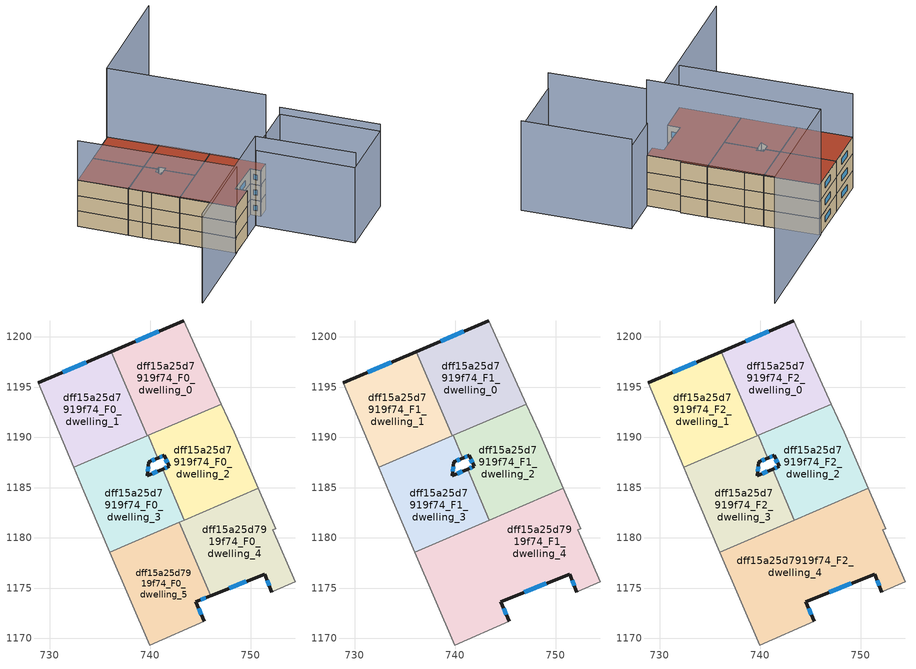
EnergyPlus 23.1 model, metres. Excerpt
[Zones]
dff15a25d7919f74_F0_dwelling_0
 floor ground (EU_floor_Construction): 743.33,1201.59 747.07,1193.3 739.7,1190.14 736.11,1198.51 z0
 wall outside (EU_wall_Construction): 743.33,1201.59 736.11,1198.51 z0:3
 wall to dff15a25d7919f74_F0_dwelling_1 (EU_wall_Construction): 736.11,1198.51 739.7,1190.14 z0:3
 wall adiabatic (EU_wall_Construction): 747.07,1193.3 743.33,1201.59 z0:3
 wall to dff15a25d7919f74_F0_dwelling_2 (EU_wall_Construction): 739.8,1190.18 747.07,1193.3 z0:3
 wall to dff15a25d7919f74_F0_dwelling_3 (EU_wall_Construction): 739.7,1190.14 739.8,1190.18 z0:3
 window (EU_Window_Construction): 740.88,1200.54 738.57,1199.56 z1.02:1.98
dff15a25d7919f74_F0_dwelling_1
 floor ground (EU_floor_Construction): 736.11,1198.51 739.7,1190.14 732.4,1187 728.85,1195.41 z0
 wall outside (EU_wall_Construction): 736.11,1198.51 728.85,1195.41 z0:3
 wall adiabatic (EU_wall_Construction): 728.85,1195.41 732.4,1187 z0:3
 wall to dff15a25d7919f74_F0_dwelling_3 (EU_wall_Construction): 732.4,1187 739.7,1190.14 z0:3
 window (EU_Window_Construction): 733.64,1197.46 731.32,1196.47 z1.02:1.98
dff15a25d7919f74_F0_dwelling_2
 floor ground (EU_floor_Construction): 747.07,1193.3 748.35,1190.49 750.77,1184.92 743.41,1181.76 741.24,1186.83 741.88,1187.1 741.4,1188.21 740.76,1187.94 739.8,1190.18 z0
 wall outside (EU_wall_Construction): 740.76,1187.94 741.4,1188.21 741.88,1187.1 741.24,1186.83 z0:3
 wall to dff15a25d7919f74_F0_dwelling_3 (EU_wall_Construction): 741.24,1186.83 743.41,1181.76 / 739.8,1190.18 740.76,1187.94 z0:3
 wall adiabatic (EU_wall_Construction): 750.77,1184.92 748.35,1190.49 747.07,1193.3 z0:3
 wall to dff15a25d7919f74_F0_dwelling_4 (EU_wall_Construction): 743.41,1181.76 750.77,1184.92 z0:3
 window (EU_Window_Construction): 741.66,1187.01 741.46,1186.92 / 741.56,1187.83 741.72,1187.48 / 740.98,1188.03 741.18,1188.12 z1.02:1.98
dff15a25d7919f74_F0_dwelling_3
 floor ground (EU_floor_Construction): 740.76,1187.94 739.87,1187.56 739.7,1186.16 741.24,1186.83 743.41,1181.76 736.01,1178.58 734.01,1183.24 733.41,1184.63 732.4,1187 739.8,1190.18 z0
 wall outside (EU_wall_Construction): 741.24,1186.83 739.7,1186.16 739.87,1187.56 740.76,1187.94 z0:3
 wall adiabatic (EU_wall_Construction): 732.4,1187 733.41,1184.63 734.01,1183.24 736.01,1178.58 z0:3
 wall to dff15a25d7919f74_F0_dwelling_5 (EU_wall_Construction): 736.01,1178.58 742.92,1181.55 z0:3
 wall to dff15a25d7919f74_F0_dwelling_4 (EU_wall_Construction): 742.92,1181.55 743.41,1181.76 z0:3
 window (EU_Window_Construction): 740.18,1187.69 740.46,1187.81 / 739.76,1186.64 739.81,1187.08 / 740.72,1186.6 740.22,1186.39 z1.02:1.98
dff15a25d7919f74_F0_dwelling_4
 floor ground (EU_floor_Construction): 750.77,1184.92 752.51,1180.92 752.19,1180.78 754.41,1175.61 752.26,1174.67 752.11,1174.61 751.39,1176.4 746.05,1174.25 742.92,1181.55 z0
 wall outside (EU_wall_Construction): 746.05,1174.25 751.39,1176.4 752.11,1174.61 z0:3
 wall adiabatic (EU_wall_Construction): 752.11,1174.61 752.26,1174.67 754.41,1175.61 752.19,1180.78 752.51,1180.92 750.77,1184.92 z0:3
 wall to dff15a25d7919f74_F0_dwelling_5 (EU_wall_Construction): 742.92,1181.55 746.05,1174.25 z0:3
 window (EU_Window_Construction): 751.63,1175.79 751.86,1175.22 / 747.87,1174.98 749.57,1175.67 z1.02:1.98
dff15a25d7919f74_F0_dwelling_5
 floor ground (EU_floor_Construction): 742.92,1181.55 746.05,1174.25 744.54,1173.65 745.39,1171.68 739.98,1169.32 736.01,1178.58 z0
 wall outside (EU_wall_Construction): 745.39,1171.68 744.54,1173.65 746.05,1174.25 z0:3
 wall adiabatic (EU_wall_Construction): 736.01,1178.58 739.98,1169.32 745.39,1171.68 z0:3
 window (EU_Window_Construction): 745.1,1172.35 744.83,1172.98 / 745.06,1173.86 745.54,1174.05 z1.02:1.98
dff15a25d7919f74_F1_dwelling_0
 floor to dff15a25d7919f74_F0_dwelling_0 (EU_floor_Construction): 743.33,1201.59 747.07,1193.3 739.7,1190.14 736.11,1198.51 z3
 wall outside (EU_wall_Construction): 743.33,1201.59 736.11,1198.51 z3:6
 wall to dff15a25d7919f74_F1_dwelling_1 (EU_wall_Construction): 736.11,1198.51 739.7,1190.14 z3:6
 wall adiabatic (EU_wall_Construction): 747.07,1193.3 743.33,1201.59 z3:6
 wall to dff15a25d7919f74_F1_dwelling_2 (EU_wall_Construction): 739.8,1190.18 747.07,1193.3 z3:6
 wall to dff15a25d7919f74_F1_dwelling_3 (EU_wall_Construction): 739.7,1190.14 739.8,1190.18 z3:6
 window (EU_Window_Construction): 740.88,1200.54 738.57,1199.56 z4.02:4.98
dff15a25d7919f74_F1_dwelling_1
 floor to dff15a25d7919f74_F0_dwelling_1 (EU_floor_Construction): 736.11,1198.51 739.7,1190.14 732.4,1187 728.85,1195.41 z3
 wall outside (EU_wall_Construction): 736.11,1198.51 728.85,1195.41 z3:6
 wall adiabatic (EU_wall_Construction): 728.85,1195.41 732.4,1187 z3:6
 wall to dff15a25d7919f74_F1_dwelling_3 (EU_wall_Construction): 732.4,1187 739.7,1190.14 z3:6
 window (EU_Window_Construction): 733.64,1197.46 731.32,1196.47 z4.02:4.98
dff15a25d7919f74_F1_dwelling_2
 floor to dff15a25d7919f74_F0_dwelling_2 (EU_floor_Construction): 747.07,1193.3 748.35,1190.49 750.77,1184.92 743.41,1181.76 741.24,1186.83 741.88,1187.1 741.4,1188.21 740.76,1187.94 739.8,1190.18 z3
 wall outside (EU_wall_Construction): 740.76,1187.94 741.4,1188.21 741.88,1187.1 741.24,1186.83 z3:6
 wall to dff15a25d7919f74_F1_dwelling_3 (EU_wall_Construction): 741.24,1186.83 743.41,1181.76 / 739.8,1190.18 740.76,1187.94 z3:6
 wall adiabatic (EU_wall_Construction): 750.77,1184.92 748.35,1190.49 747.07,1193.3 z3:6
 wall to dff15a25d7919f74_F1_dwelling_4 (EU_wall_Construction): 743.41,1181.76 750.77,1184.92 z3:6
 window (EU_Window_Construction): 741.66,1187.01 741.46,1186.92 / 741.56,1187.83 741.72,1187.48 / 740.98,1188.03 741.18,1188.12 z4.02:4.98
dff15a25d7919f74_F1_dwelling_3
 floor to dff15a25d7919f74_F0_dwelling_3 (EU_floor_Construction): 740.76,1187.94 739.87,1187.56 739.7,1186.16 741.24,1186.83 743.41,1181.76 736.01,1178.58 734.01,1183.24 733.41,1184.63 732.4,1187 739.8,1190.18 z3
 wall outside (EU_wall_Construction): 741.24,1186.83 739.7,1186.16 739.87,1187.56 740.76,1187.94 z3:6
 wall adiabatic (EU_wall_Construction): 732.4,1187 733.41,1184.63 734.01,1183.24 736.01,1178.58 z3:6
 wall to dff15a25d7919f74_F1_dwelling_4 (EU_wall_Construction): 736.01,1178.58 743.41,1181.76 z3:6
 window (EU_Window_Construction): 740.18,1187.69 740.46,1187.81 / 739.76,1186.64 739.81,1187.08 / 740.72,1186.6 740.22,1186.39 z4.02:4.98
dff15a25d7919f74_F1_dwelling_4
 floor to dff15a25d7919f74_F0_dwelling_4 (EU_floor_Construction): 750.77,1184.92 752.51,1180.92 752.19,1180.78 754.41,1175.61 752.26,1174.67 752.11,1174.61 751.39,1176.4 746.05,1174.25 742.92,1181.55 z3
 floor to dff15a25d7919f74_F0_dwelling_5 (EU_floor_Construction): 742.92,1181.55 746.05,1174.25 744.54,1173.65 745.39,1171.68 739.98,1169.32 736.01,1178.58 z3
 wall outside (EU_wall_Construction): 745.39,1171.68 744.54,1173.65 751.39,1176.4 752.11,1174.61 z3:6
 wall adiabatic (EU_wall_Construction): 752.11,1174.61 752.26,1174.67 754.41,1175.61 752.19,1180.78 752.51,1180.92 750.77,1184.92 / 736.01,1178.58 739.98,1169.32 745.39,1171.68 z3:6
 window (EU_Window_Construction): 751.63,1175.79 751.86,1175.22 / 746.87,1174.59 749.06,1175.46 / 745.1,1172.35 744.83,1172.98 z4.02:4.98
dff15a25d7919f74_F2_dwelling_0
 floor to dff15a25d7919f74_F1_dwelling_0 (EU_floor_Construction): 743.33,1201.59 747.07,1193.3 739.7,1190.14 736.11,1198.51 z6
 wall outside (EU_wall_Construction): 743.33,1201.59 736.11,1198.51 z6:9
 wall to dff15a25d7919f74_F2_dwelling_1 (EU_wall_Construction): 736.11,1198.51 739.7,1190.14 z6:9
 wall adiabatic (EU_wall_Construction): 747.07,1193.3 743.33,1201.59 z6:9
 wall to dff15a25d7919f74_F2_dwelling_2 (EU_wall_Construction): 739.8,1190.18 747.07,1193.3 z6:9
 wall to dff15a25d7919f74_F2_dwelling_3 (EU_wall_Construction): 739.7,1190.14 739.8,1190.18 z6:9
 window (EU_Window_Construction): 740.88,1200.54 738.57,1199.56 z7.02:7.98
 roof outside (EU_roof_Construction): 747.07,1193.3 743.33,1201.59 736.11,1198.51 739.7,1190.14 z9
dff15a25d7919f74_F2_dwelling_1
 floor to dff15a25d7919f74_F1_dwelling_1 (EU_floor_Construction): 736.11,1198.51 739.7,1190.14 732.4,1187 728.85,1195.41 z6
 wall outside (EU_wall_Construction): 736.11,1198.51 728.85,1195.41 z6:9
 wall adiabatic (EU_wall_Construction): 728.85,1195.41 732.4,1187 z6:9
 wall to dff15a25d7919f74_F2_dwelling_3 (EU_wall_Construction): 732.4,1187 739.7,1190.14 z6:9
 window (EU_Window_Construction): 733.64,1197.46 731.32,1196.47 z7.02:7.98
 roof outside (EU_roof_Construction): 739.7,1190.14 736.11,1198.51 728.85,1195.41 732.4,1187 z9
dff15a25d7919f74_F2_dwelling_2
 floor to dff15a25d7919f74_F1_dwelling_2 (EU_floor_Construction): 747.07,1193.3 748.35,1190.49 750.77,1184.92 743.41,1181.76 741.24,1186.83 741.88,1187.1 741.4,1188.21 740.76,1187.94 739.8,1190.18 z6
 wall outside (EU_wall_Construction): 740.76,1187.94 741.4,1188.21 741.88,1187.1 741.24,1186.83 z6:9
 wall to dff15a25d7919f74_F2_dwelling_3 (EU_wall_Construction): 741.24,1186.83 743.41,1181.76 / 739.8,1190.18 740.76,1187.94 z6:9
 wall adiabatic (EU_wall_Construction): 750.77,1184.92 748.35,1190.49 747.07,1193.3 z6:9
 wall to dff15a25d7919f74_F2_dwelling_4 (EU_wall_Construction): 743.41,1181.76 750.77,1184.92 z6:9
 window (EU_Window_Construction): 741.66,1187.01 741.46,1186.92 / 741.56,1187.83 741.72,1187.48 / 740.98,1188.03 741.18,1188.12 z7.02:7.98
 roof outside (EU_roof_Construction): 750.77,1184.92 748.35,1190.49 747.07,1193.3 739.8,1190.18 740.76,1187.94 741.4,1188.21 741.88,1187.1 741.24,1186.83 743.41,1181.76 z9
dff15a25d7919f74_F2_dwelling_3
 floor to dff15a25d7919f74_F1_dwelling_3 (EU_floor_Construction): 740.76,1187.94 739.87,1187.56 739.7,1186.16 741.24,1186.83 743.41,1181.76 736.01,1178.58 734.01,1183.24 733.41,1184.63 732.4,1187 739.8,1190.18 z6
 wall outside (EU_wall_Construction): 741.24,1186.83 739.7,1186.16 739.87,1187.56 740.76,1187.94 z6:9
 wall adiabatic (EU_wall_Construction): 732.4,1187 733.41,1184.63 734.01,1183.24 736.01,1178.58 z6:9
 wall to dff15a25d7919f74_F2_dwelling_4 (EU_wall_Construction): 736.01,1178.58 743.41,1181.76 z6:9
 window (EU_Window_Construction): 740.18,1187.69 740.46,1187.81 / 739.76,1186.64 739.81,1187.08 / 740.72,1186.6 740.22,1186.39 z7.02:7.98
 roof outside (EU_roof_Construction): 743.41,1181.76 741.24,1186.83 739.7,1186.16 739.87,1187.56 740.76,1187.94 739.8,1190.18 732.4,1187 733.41,1184.63 734.01,1183.24 736.01,1178.58 z9
dff15a25d7919f74_F2_dwelling_4
 floor to dff15a25d7919f74_F1_dwelling_4 (EU_floor_Construction): 750.77,1184.92 752.51,1180.92 752.19,1180.78 754.41,1175.61 752.26,1174.67 752.11,1174.61 751.39,1176.4 744.54,1173.65 745.39,1171.68 739.98,1169.32 736.01,1178.58 z6
 wall outside (EU_wall_Construction): 745.39,1171.68 744.54,1173.65 751.39,1176.4 752.11,1174.61 z6:9
 wall adiabatic (EU_wall_Construction): 752.11,1174.61 752.26,1174.67 754.41,1175.61 752.19,1180.78 752.51,1180.92 750.77,1184.92 / 736.01,1178.58 739.98,1169.32 745.39,1171.68 z6:9
 window (EU_Window_Construction): 751.63,1175.79 751.86,1175.22 / 746.87,1174.59 749.06,1175.46 / 745.1,1172.35 744.83,1172.98 z7.02:7.98
 roof outside (EU_roof_Construction): 752.11,1174.61 752.26,1174.67 754.41,1175.61 752.19,1180.78 752.51,1180.92 750.77,1184.92 736.01,1178.58 739.98,1169.32 745.39,1171.68 744.54,1173.65 751.39,1176.4 z9
shading: 723.63,1162.22 749.24,1173.36 / 749.24,1173.36 756.41,1156.88 z0:17.4; 756.32,1156.85 749.21,1173.42 / 749.21,1173.42 761.18,1178.56 / 761.18,1178.56 768.29,1161.98 / 768.29,1161.98 756.32,1156.85 z0:14.6; 768.46,1162.12 761.3,1178.66 z0:15.9; 728.85,1195.41 740.28,1169.45 / 740.28,1169.45 723.72,1162.16 z0:16.7; 754.41,1175.6 743.06,1201.65 / 743.06,1201.65 763.59,1210.59 z0:22.4
[Building]
EU S2 Campaign: North Axis=0; Terrain=City; Solar Distribution=FullExterior
[Site:Location]
Vienna: Latitude=48; Longitude=16.5; Time Zone=1; Elevation=183
[SizingPeriod:WeatherFileDays]
AnnualSizingPeriod: Begin Month=1; Begin Day of Month=1; End Month=12; End Day of Month=31; Day of Week for Start Day=Monday; Use Weather File Daylight Saving Period=No; Use Weather File Rain and Snow Indicators=No
[MATERIAL]
EU_InternalMass_Material: Roughness=MediumRough; Thickness=0.1; Conductivity=1; Density=1800; Specific Heat=900; Thermal Absorptance=0.9; Solar Absorptance=0.7; Visible Absorptance=0.7
[MATERIAL:NOMASS] Roughness=MediumRough; Thermal Absorptance=0.9; Solar Absorptance=0.7; Visible Absorptance=0.7
Name | Thermal Resistance
EU_wall_NoMass | 0.942466
EU_roof_NoMass | 0.551687
EU_floor_NoMass | 0.66527
[WINDOWMATERIAL:SIMPLEGLAZINGSYSTEM]
EU_Window_SimpleGlazing: UFactor=2.03367; Solar Heat Gain Coefficient=0.65; Visible Transmittance=0.65
[CONSTRUCTION]
EU_wall_Construction: EU_wall_NoMass
EU_roof_Construction: EU_roof_NoMass
EU_floor_Construction: EU_floor_NoMass
EU_Window_Construction: EU_Window_SimpleGlazing
EU_InternalMass_Construction: EU_InternalMass_Material
[ZONE] Type=1; Multiplier=1; Ceiling Height=autocalculate; Floor Area=autocalculate; Part of Total Floor Area=Yes
Name | Volume
dff15a25d7919f74_F0_dwelling_0; dff15a25d7919f74_F1_dwelling_0; dff15a25d7919f74_F2_dwelling_0 | 216.656
dff15a25d7919f74_F0_dwelling_1; dff15a25d7919f74_F1_dwelling_1; dff15a25d7919f74_F2_dwelling_1; dff15a25d7919f74_F0_dwelling_5 | 216.658
dff15a25d7919f74_F0_dwelling_2; dff15a25d7919f74_F1_dwelling_2; dff15a25d7919f74_F2_dwelling_2 | 216.668
dff15a25d7919f74_F0_dwelling_3; dff15a25d7919f74_F1_dwelling_3; dff15a25d7919f74_F2_dwelling_3 | 216.665
dff15a25d7919f74_F0_dwelling_4 | 216.672
dff15a25d7919f74_F1_dwelling_4; dff15a25d7919f74_F2_dwelling_4 | 433.324
[INTERNALMASS] Construction=EU_InternalMass_Construction
Name | Zone or ZoneList | Surface Area
dff15a25d7919f74_F0_dwelling_0_EU_InternalMass | dff15a25d7919f74_F0_dwelling_0 | 72.2191
dff15a25d7919f74_F0_dwelling_1_EU_InternalMass | dff15a25d7919f74_F0_dwelling_1 | 72.2191
dff15a25d7919f74_F0_dwelling_2_EU_InternalMass | dff15a25d7919f74_F0_dwelling_2 | 72.2233
dff15a25d7919f74_F0_dwelling_3_EU_InternalMass | dff15a25d7919f74_F0_dwelling_3 | 72.2218
dff15a25d7919f74_F0_dwelling_4_EU_InternalMass | dff15a25d7919f74_F0_dwelling_4 | 72.2242
dff15a25d7919f74_F0_dwelling_5_EU_InternalMass | dff15a25d7919f74_F0_dwelling_5 | 72.2197
dff15a25d7919f74_F1_dwelling_0_EU_InternalMass | dff15a25d7919f74_F1_dwelling_0 | 72.2191
dff15a25d7919f74_F1_dwelling_1_EU_InternalMass | dff15a25d7919f74_F1_dwelling_1 | 72.2191
dff15a25d7919f74_F1_dwelling_2_EU_InternalMass | dff15a25d7919f74_F1_dwelling_2 | 72.2233
dff15a25d7919f74_F1_dwelling_3_EU_InternalMass | dff15a25d7919f74_F1_dwelling_3 | 72.2218
dff15a25d7919f74_F1_dwelling_4_EU_InternalMass | dff15a25d7919f74_F1_dwelling_4 | 144.442
dff15a25d7919f74_F2_dwelling_0_EU_InternalMass | dff15a25d7919f74_F2_dwelling_0 | 72.2191
dff15a25d7919f74_F2_dwelling_1_EU_InternalMass | dff15a25d7919f74_F2_dwelling_1 | 72.2191
dff15a25d7919f74_F2_dwelling_2_EU_InternalMass | dff15a25d7919f74_F2_dwelling_2 | 72.2233
dff15a25d7919f74_F2_dwelling_3_EU_InternalMass | dff15a25d7919f74_F2_dwelling_3 | 72.2218
dff15a25d7919f74_F2_dwelling_4_EU_InternalMass | dff15a25d7919f74_F2_dwelling_4 | 144.442
[OTHEREQUIPMENT] Fuel Type=Electricity; Design Level Calculation Method=Watts/Area; Power per Zone Floor Area=1; Fraction Latent=0; Fraction Radiant=0; Fraction Lost=0; Carbon Dioxide Generation Rate=0; EndUse Subcategory=EU_Step8_InternalGains
Name | Zone or ZoneList or Space or SpaceList | Schedule
EU_Step8_InternalGain_dff15a25d7919f74_F0_dwelling_0_f000 | dff15a25d7919f74_F0_dwelling_0 | EU_Step8_GainSchedule_dff15a25d7919f74_F0_dwelling_0_f000
EU_Step8_InternalGain_dff15a25d7919f74_F0_dwelling_1_f000 | dff15a25d7919f74_F0_dwelling_1 | EU_Step8_GainSchedule_dff15a25d7919f74_F0_dwelling_1_f000
EU_Step8_InternalGain_dff15a25d7919f74_F0_dwelling_2_f000 | dff15a25d7919f74_F0_dwelling_2 | EU_Step8_GainSchedule_dff15a25d7919f74_F0_dwelling_2_f000
EU_Step8_InternalGain_dff15a25d7919f74_F0_dwelling_3_f000 | dff15a25d7919f74_F0_dwelling_3 | EU_Step8_GainSchedule_dff15a25d7919f74_F0_dwelling_3_f000
EU_Step8_InternalGain_dff15a25d7919f74_F0_dwelling_4_f000 | dff15a25d7919f74_F0_dwelling_4 | EU_Step8_GainSchedule_dff15a25d7919f74_F0_dwelling_4_f000
EU_Step8_InternalGain_dff15a25d7919f74_F0_dwelling_5_f000 | dff15a25d7919f74_F0_dwelling_5 | EU_Step8_GainSchedule_dff15a25d7919f74_F0_dwelling_5_f000
EU_Step8_InternalGain_dff15a25d7919f74_F1_dwelling_0_f000 | dff15a25d7919f74_F1_dwelling_0 | EU_Step8_GainSchedule_dff15a25d7919f74_F1_dwelling_0_f000
EU_Step8_InternalGain_dff15a25d7919f74_F1_dwelling_1_f000 | dff15a25d7919f74_F1_dwelling_1 | EU_Step8_GainSchedule_dff15a25d7919f74_F1_dwelling_1_f000
EU_Step8_InternalGain_dff15a25d7919f74_F1_dwelling_2_f000 | dff15a25d7919f74_F1_dwelling_2 | EU_Step8_GainSchedule_dff15a25d7919f74_F1_dwelling_2_f000
EU_Step8_InternalGain_dff15a25d7919f74_F1_dwelling_3_f000 | dff15a25d7919f74_F1_dwelling_3 | EU_Step8_GainSchedule_dff15a25d7919f74_F1_dwelling_3_f000
EU_Step8_InternalGain_dff15a25d7919f74_F1_dwelling_4_f000 | dff15a25d7919f74_F1_dwelling_4 | EU_Step8_GainSchedule_dff15a25d7919f74_F1_dwelling_4_f000
EU_Step8_InternalGain_dff15a25d7919f74_F2_dwelling_0_f000 | dff15a25d7919f74_F2_dwelling_0 | EU_Step8_GainSchedule_dff15a25d7919f74_F2_dwelling_0_f000
EU_Step8_InternalGain_dff15a25d7919f74_F2_dwelling_1_f000 | dff15a25d7919f74_F2_dwelling_1 | EU_Step8_GainSchedule_dff15a25d7919f74_F2_dwelling_1_f000
EU_Step8_InternalGain_dff15a25d7919f74_F2_dwelling_2_f000 | dff15a25d7919f74_F2_dwelling_2 | EU_Step8_GainSchedule_dff15a25d7919f74_F2_dwelling_2_f000
EU_Step8_InternalGain_dff15a25d7919f74_F2_dwelling_3_f000 | dff15a25d7919f74_F2_dwelling_3 | EU_Step8_GainSchedule_dff15a25d7919f74_F2_dwelling_3_f000
EU_Step8_InternalGain_dff15a25d7919f74_F2_dwelling_4_f000 | dff15a25d7919f74_F2_dwelling_4 | EU_Step8_GainSchedule_dff15a25d7919f74_F2_dwelling_4_f000
[ZONEVENTILATION:DESIGNFLOWRATE] Schedule=EU_AlwaysOn; Design Flow Rate Calculation Method=AirChanges/Hour; Air Changes per Hour=0.530523; Ventilation Type=Natural; Fan Pressure Rise=0; Fan Total Efficiency=1; Constant Term Coefficient=1; Temperature Term Coefficient=0; Velocity Term Coefficient=0; Velocity Squared Term Coefficient=0; Minimum Indoor Temperature=-100; Maximum Indoor Temperature=100; Delta Temperature=-100; Minimum Outdoor Temperature=-100; Maximum Outdoor Temperature=100; Maximum Wind Speed=40
Name | Zone or ZoneList or Space or SpaceList
EU_ConstantAir_dff15a25d7919f74_F0_dwelling_0 | dff15a25d7919f74_F0_dwelling_0
EU_ConstantAir_dff15a25d7919f74_F0_dwelling_1 | dff15a25d7919f74_F0_dwelling_1
EU_ConstantAir_dff15a25d7919f74_F0_dwelling_2 | dff15a25d7919f74_F0_dwelling_2
EU_ConstantAir_dff15a25d7919f74_F0_dwelling_3 | dff15a25d7919f74_F0_dwelling_3
EU_ConstantAir_dff15a25d7919f74_F0_dwelling_4 | dff15a25d7919f74_F0_dwelling_4
EU_ConstantAir_dff15a25d7919f74_F0_dwelling_5 | dff15a25d7919f74_F0_dwelling_5
EU_ConstantAir_dff15a25d7919f74_F1_dwelling_0 | dff15a25d7919f74_F1_dwelling_0
EU_ConstantAir_dff15a25d7919f74_F1_dwelling_1 | dff15a25d7919f74_F1_dwelling_1
EU_ConstantAir_dff15a25d7919f74_F1_dwelling_2 | dff15a25d7919f74_F1_dwelling_2
EU_ConstantAir_dff15a25d7919f74_F1_dwelling_3 | dff15a25d7919f74_F1_dwelling_3
EU_ConstantAir_dff15a25d7919f74_F1_dwelling_4 | dff15a25d7919f74_F1_dwelling_4
EU_ConstantAir_dff15a25d7919f74_F2_dwelling_0 | dff15a25d7919f74_F2_dwelling_0
EU_ConstantAir_dff15a25d7919f74_F2_dwelling_1 | dff15a25d7919f74_F2_dwelling_1
EU_ConstantAir_dff15a25d7919f74_F2_dwelling_2 | dff15a25d7919f74_F2_dwelling_2
EU_ConstantAir_dff15a25d7919f74_F2_dwelling_3 | dff15a25d7919f74_F2_dwelling_3
EU_ConstantAir_dff15a25d7919f74_F2_dwelling_4 | dff15a25d7919f74_F2_dwelling_4
[HVACTEMPLATE:THERMOSTAT] Constant Heating Setpoint=20; Constant Cooling Setpoint=50
EU_HeatOnly_dff15a25d7919f74_F0_dwelling_0; EU_HeatOnly_dff15a25d7919f74_F0_dwelling_1; EU_HeatOnly_dff15a25d7919f74_F0_dwelling_2; EU_HeatOnly_dff15a25d7919f74_F0_dwelling_3; EU_HeatOnly_dff15a25d7919f74_F0_dwelling_4; EU_HeatOnly_dff15a25d7919f74_F0_dwelling_5; EU_HeatOnly_dff15a25d7919f74_F1_dwelling_0; EU_HeatOnly_dff15a25d7919f74_F1_dwelling_1; EU_HeatOnly_dff15a25d7919f74_F1_dwelling_2; EU_HeatOnly_dff15a25d7919f74_F1_dwelling_3; EU_HeatOnly_dff15a25d7919f74_F1_dwelling_4; EU_HeatOnly_dff15a25d7919f74_F2_dwelling_0; EU_HeatOnly_dff15a25d7919f74_F2_dwelling_1; EU_HeatOnly_dff15a25d7919f74_F2_dwelling_2; EU_HeatOnly_dff15a25d7919f74_F2_dwelling_3; EU_HeatOnly_dff15a25d7919f74_F2_dwelling_4
[HVACTEMPLATE:ZONE:IDEALLOADSAIRSYSTEM] System Availability Schedule=EU_AlwaysOn; Maximum Heating Supply Air Temperature=50; Minimum Cooling Supply Air Temperature=13; Maximum Heating Supply Air Humidity Ratio=0.0156; Minimum Cooling Supply Air Humidity Ratio=0.0077; Heating Limit=NoLimit; Cooling Limit=NoLimit; Heating Availability Schedule=EU_AlwaysOn; Cooling Availability Schedule=EU_CoolingOff; Dehumidification Control Type=ConstantSensibleHeatRatio; Cooling Sensible Heat Ratio=0.7; Dehumidification Setpoint=60; Humidification Control Type=None; Humidification Setpoint=30; Outdoor Air Method=None; Outdoor Air Flow Rate per Person=0.00944; Outdoor Air Flow Rate per Zone Floor Area=0; Outdoor Air Flow Rate per Zone=0; Demand Controlled Ventilation Type=None; Outdoor Air Economizer Type=NoEconomizer; Heat Recovery Type=None; Sensible Heat Recovery Effectiveness=0.7; Latent Heat Recovery Effectiveness=0.65
Name | Template Thermostat
dff15a25d7919f74_F0_dwelling_0 | EU_HeatOnly_dff15a25d7919f74_F0_dwelling_0
dff15a25d7919f74_F0_dwelling_1 | EU_HeatOnly_dff15a25d7919f74_F0_dwelling_1
dff15a25d7919f74_F0_dwelling_2 | EU_HeatOnly_dff15a25d7919f74_F0_dwelling_2
dff15a25d7919f74_F0_dwelling_3 | EU_HeatOnly_dff15a25d7919f74_F0_dwelling_3
dff15a25d7919f74_F0_dwelling_4 | EU_HeatOnly_dff15a25d7919f74_F0_dwelling_4
dff15a25d7919f74_F0_dwelling_5 | EU_HeatOnly_dff15a25d7919f74_F0_dwelling_5
dff15a25d7919f74_F1_dwelling_0 | EU_HeatOnly_dff15a25d7919f74_F1_dwelling_0
dff15a25d7919f74_F1_dwelling_1 | EU_HeatOnly_dff15a25d7919f74_F1_dwelling_1
dff15a25d7919f74_F1_dwelling_2 | EU_HeatOnly_dff15a25d7919f74_F1_dwelling_2
dff15a25d7919f74_F1_dwelling_3 | EU_HeatOnly_dff15a25d7919f74_F1_dwelling_3
dff15a25d7919f74_F1_dwelling_4 | EU_HeatOnly_dff15a25d7919f74_F1_dwelling_4
dff15a25d7919f74_F2_dwelling_0 | EU_HeatOnly_dff15a25d7919f74_F2_dwelling_0
dff15a25d7919f74_F2_dwelling_1 | EU_HeatOnly_dff15a25d7919f74_F2_dwelling_1
dff15a25d7919f74_F2_dwelling_2 | EU_HeatOnly_dff15a25d7919f74_F2_dwelling_2
dff15a25d7919f74_F2_dwelling_3 | EU_HeatOnly_dff15a25d7919f74_F2_dwelling_3
dff15a25d7919f74_F2_dwelling_4 | EU_HeatOnly_dff15a25d7919f74_F2_dwelling_4
[SIZING:ZONE] Zone Cooling Design Supply Air Temperature Input Method=SupplyAirTemperature; Zone Cooling Design Supply Air Temperature=13; Zone Heating Design Supply Air Temperature Input Method=SupplyAirTemperature; Zone Heating Design Supply Air Temperature=50; Zone Cooling Design Supply Air Humidity Ratio=0.008; Zone Heating Design Supply Air Humidity Ratio=0.008; Cooling Design Air Flow Method=DesignDay; Cooling Design Air Flow Rate=0; Cooling Minimum Air Flow per Zone Floor Area=0.000762; Cooling Minimum Air Flow=0; Cooling Minimum Air Flow Fraction=0.2; Heating Design Air Flow Method=DesignDay; Heating Design Air Flow Rate=0; Heating Maximum Air Flow per Zone Floor Area=0.002032; Heating Maximum Air Flow=0.141576; Heating Maximum Air Flow Fraction=0.3; Account for Dedicated Outdoor Air System=No; Dedicated Outdoor Air System Control Strategy=NeutralSupplyAir; Dedicated Outdoor Air Low Setpoint Temperature for Design=autosize; Dedicated Outdoor Air High Setpoint Temperature for Design=autosize; Zone Load Sizing Method=Sensible Load Only No Latent Load; Zone Latent Cooling Design Supply Air Humidity Ratio Input Method=HumidityRatioDifference; Zone Cooling Design Supply Air Humidity Ratio Difference=0.005; Zone Latent Heating Design Supply Air Humidity Ratio Input Method=HumidityRatioDifference; Zone Humidification Design Supply Air Humidity Ratio Difference=0.005
dff15a25d7919f74_F0_dwelling_0; dff15a25d7919f74_F0_dwelling_1; dff15a25d7919f74_F0_dwelling_2; dff15a25d7919f74_F0_dwelling_3; dff15a25d7919f74_F0_dwelling_4; dff15a25d7919f74_F0_dwelling_5; dff15a25d7919f74_F1_dwelling_0; dff15a25d7919f74_F1_dwelling_1; dff15a25d7919f74_F1_dwelling_2; dff15a25d7919f74_F1_dwelling_3; dff15a25d7919f74_F1_dwelling_4; dff15a25d7919f74_F2_dwelling_0; dff15a25d7919f74_F2_dwelling_1; dff15a25d7919f74_F2_dwelling_2; dff15a25d7919f74_F2_dwelling_3; dff15a25d7919f74_F2_dwelling_4
[SCHEDULE:CONSTANT]
Name | Hourly Value
EU_AlwaysOn | 1
EU_CoolingOff | 0
[SCHEDULE:FILE] Column Number=1; Rows to Skip at Top=0; Number of Hours of Data=8760; Column Separator=Comma; Interpolate to Timestep=No; Minutes per Item=60; Adjust Schedule for Daylight Savings=Yes
Name | File
EU_Step8_GainSchedule_dff15a25d7919f74_F0_dwelling_0_f000 | ../../schedules/dff15a25d7919f74/dff15a25d7919f74_F0_dwelling_0_f000_gain.csv
EU_Step8_GainSchedule_dff15a25d7919f74_F0_dwelling_1_f000 | ../../schedules/dff15a25d7919f74/dff15a25d7919f74_F0_dwelling_1_f000_gain.csv
EU_Step8_GainSchedule_dff15a25d7919f74_F0_dwelling_2_f000 | ../../schedules/dff15a25d7919f74/dff15a25d7919f74_F0_dwelling_2_f000_gain.csv
EU_Step8_GainSchedule_dff15a25d7919f74_F0_dwelling_3_f000 | ../../schedules/dff15a25d7919f74/dff15a25d7919f74_F0_dwelling_3_f000_gain.csv
EU_Step8_GainSchedule_dff15a25d7919f74_F0_dwelling_4_f000 | ../../schedules/dff15a25d7919f74/dff15a25d7919f74_F0_dwelling_4_f000_gain.csv
EU_Step8_GainSchedule_dff15a25d7919f74_F0_dwelling_5_f000 | ../../schedules/dff15a25d7919f74/dff15a25d7919f74_F0_dwelling_5_f000_gain.csv
EU_Step8_GainSchedule_dff15a25d7919f74_F1_dwelling_0_f000 | ../../schedules/dff15a25d7919f74/dff15a25d7919f74_F1_dwelling_0_f000_gain.csv
EU_Step8_GainSchedule_dff15a25d7919f74_F1_dwelling_1_f000 | ../../schedules/dff15a25d7919f74/dff15a25d7919f74_F1_dwelling_1_f000_gain.csv
EU_Step8_GainSchedule_dff15a25d7919f74_F1_dwelling_2_f000 | ../../schedules/dff15a25d7919f74/dff15a25d7919f74_F1_dwelling_2_f000_gain.csv
EU_Step8_GainSchedule_dff15a25d7919f74_F1_dwelling_3_f000 | ../../schedules/dff15a25d7919f74/dff15a25d7919f74_F1_dwelling_3_f000_gain.csv
EU_Step8_GainSchedule_dff15a25d7919f74_F1_dwelling_4_f000 | ../../schedules/dff15a25d7919f74/dff15a25d7919f74_F1_dwelling_4_f000_gain.csv
EU_Step8_GainSchedule_dff15a25d7919f74_F2_dwelling_0_f000 | ../../schedules/dff15a25d7919f74/dff15a25d7919f74_F2_dwelling_0_f000_gain.csv
EU_Step8_GainSchedule_dff15a25d7919f74_F2_dwelling_1_f000 | ../../schedules/dff15a25d7919f74/dff15a25d7919f74_F2_dwelling_1_f000_gain.csv
EU_Step8_GainSchedule_dff15a25d7919f74_F2_dwelling_2_f000 | ../../schedules/dff15a25d7919f74/dff15a25d7919f74_F2_dwelling_2_f000_gain.csv
EU_Step8_GainSchedule_dff15a25d7919f74_F2_dwelling_3_f000 | ../../schedules/dff15a25d7919f74/dff15a25d7919f74_F2_dwelling_3_f000_gain.csv
EU_Step8_GainSchedule_dff15a25d7919f74_F2_dwelling_4_f000 | ../../schedules/dff15a25d7919f74/dff15a25d7919f74_F2_dwelling_4_f000_gain.csv
